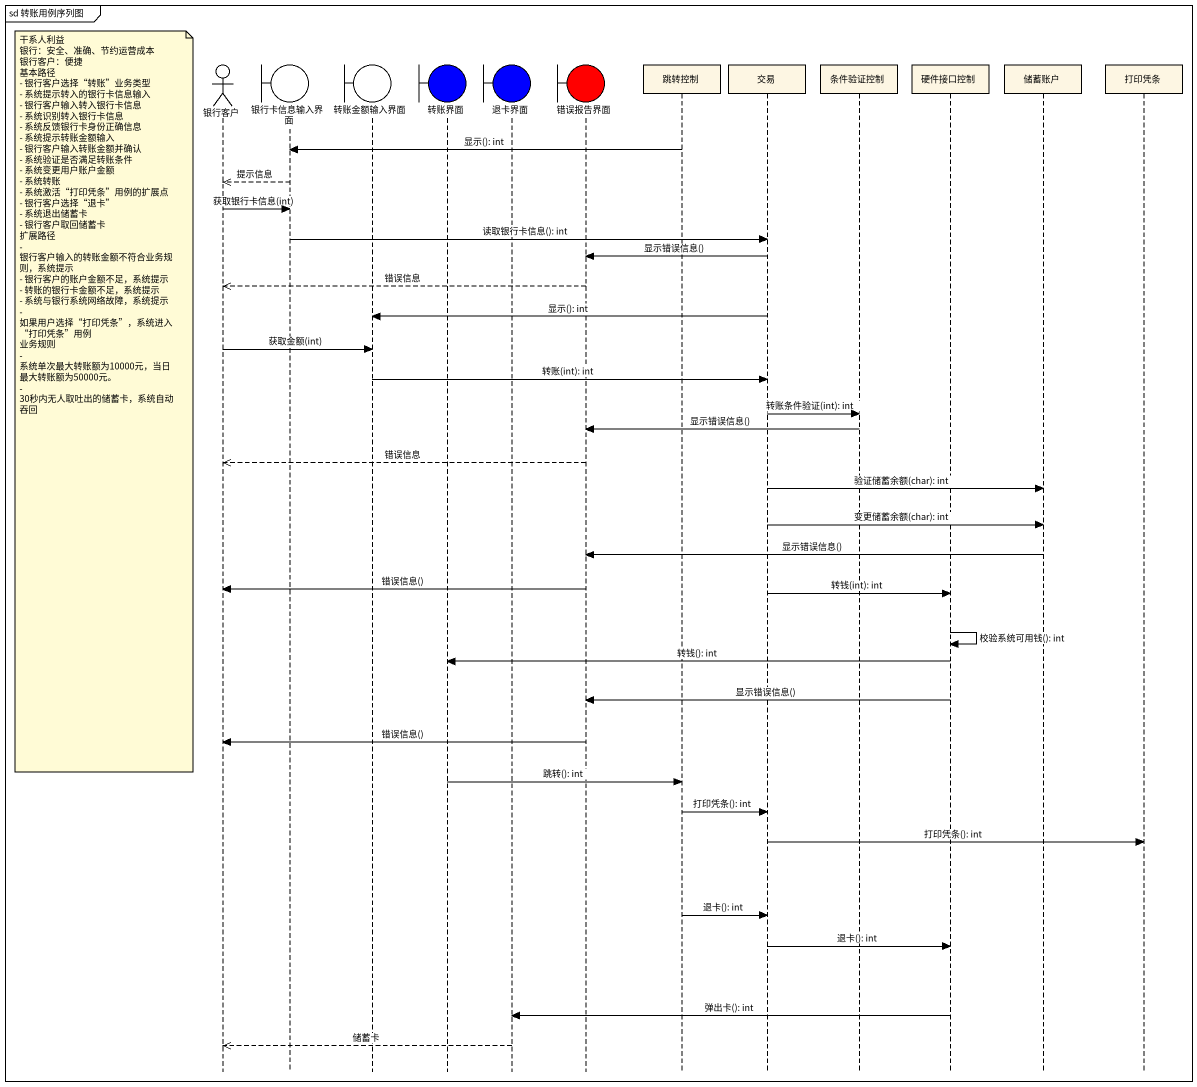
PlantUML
@startuml
mainframe sd 转账用例序列图
hide footbox
actor 银行客户
boundary 银行卡信息输入界面
boundary 转账金额输入界面
boundary 转账界面 #0000FF
boundary 退卡界面 #0000FF
boundary 错误报告界面 #FF0000
participant 跳转控制
participant 交易
participant 条件验证控制
participant 硬件接口控制
participant 储蓄账户
participant 打印凭条

跳转控制 -> 银行卡信息输入界面 : 显示(): int
银行卡信息输入界面 -->> 银行客户 : 提示信息
银行客户 -> 银行卡信息输入界面 : 获取银行卡信息(int)
银行卡信息输入界面 -> 交易 : 读取银行卡信息(): int
交易 -> 错误报告界面 : 显示错误信息()
错误报告界面 -->> 银行客户 : 错误信息
交易 -> 转账金额输入界面 : 显示(): int
银行客户 -> 转账金额输入界面 : 获取金额(int)
转账金额输入界面 -> 交易 : 转账(int): int
note left of 银行客户
  干系人利益
  银行：安全、准确、节约运营成本
  银行客户：便捷
  基本路径
  - 银行客户选择“转账”业务类型
  - 系统提示转入的银行卡信息输入
  - 银行客户输入转入银行卡信息
  - 系统识别转入银行卡信息
  - 系统反馈银行卡身份正确信息
  - 系统提示转账金额输入
  - 银行客户输入转账金额并确认
  - 系统验证是否满足转账条件
  - 系统变更用户账户金额
  - 系统转账
  - 系统激活“打印凭条”用例的扩展点
  - 银行客户选择“退卡”
  - 系统退出储蓄卡
  - 银行客户取回储蓄卡
  扩展路径
  - 银行客户输入的转账金额不符合业务规则，系统提示
  - 银行客户的账户金额不足，系统提示
  - 转账的银行卡金额不足，系统提示
  - 系统与银行系统网络故障，系统提示
  - 如果用户选择“打印凭条”，系统进入“打印凭条”用例
  业务规则
  - 系统单次最大转账额为10000元，当日最大转账额为50000元。
  - 30秒内无人取吐出的储蓄卡，系统自动吞回
end note
交易 -> 条件验证控制 : 转账条件验证(int): int
条件验证控制 -> 错误报告界面 : 显示错误信息()
错误报告界面 -->> 银行客户 : 错误信息
交易 -> 储蓄账户 : 验证储蓄余额(char): int
交易 -> 储蓄账户 : 变更储蓄余额(char): int
储蓄账户 -> 错误报告界面 : 显示错误信息()
错误报告界面 -> 银行客户 : 错误信息()
交易 -> 硬件接口控制 : 转钱(int): int
硬件接口控制 -> 硬件接口控制 : 校验系统可用钱(): int
硬件接口控制 -> 转账界面 : 转钱(): int
硬件接口控制 -> 错误报告界面 : 显示错误信息()
错误报告界面 -> 银行客户 : 错误信息()
转账界面 -> 跳转控制 : 跳转(): int
跳转控制 -> 交易 : 打印凭条(): int
交易 -> 打印凭条 : 打印凭条(): int
跳转控制 -> 交易 : 退卡(): int
交易 -> 硬件接口控制 : 退卡(): int
硬件接口控制 -> 退卡界面 : 弹出卡(): int
退卡界面 -->> 银行客户 : 储蓄卡
@enduml
